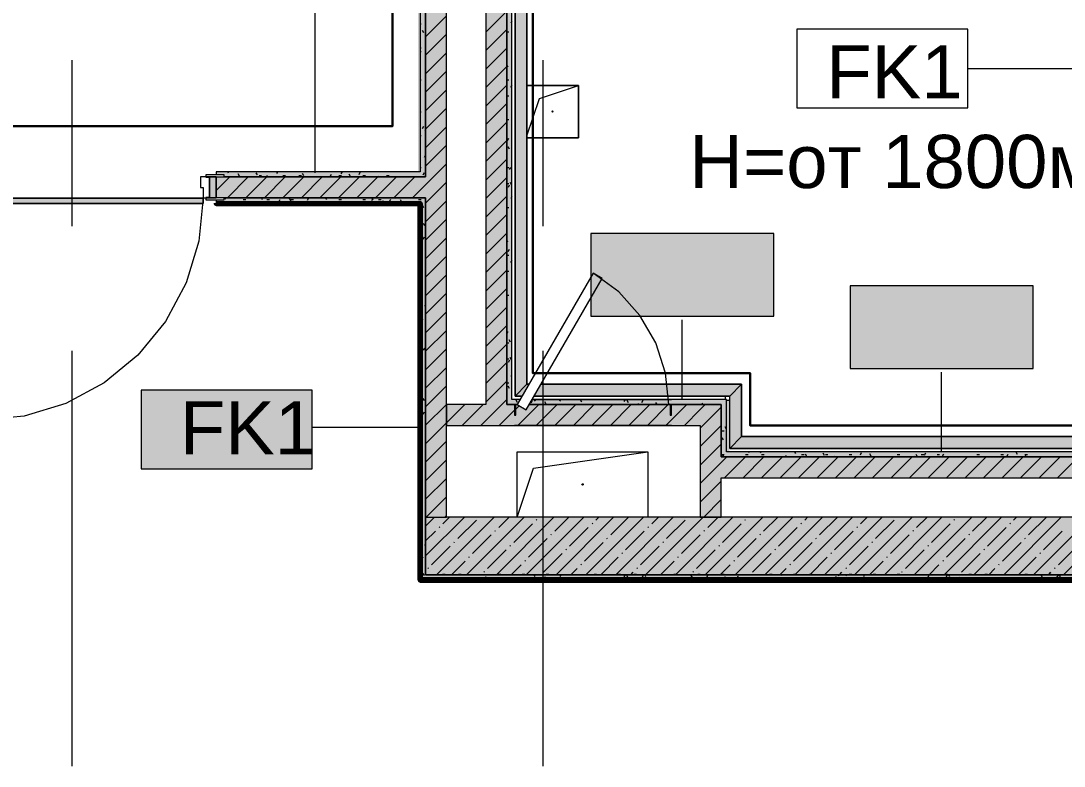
# Model space of a CAD drawing. Header units: millimetres. Extents: x -3817 to 677485, y -22715 to 103890.
# Drawn here: x 92907 to 96894, y 6360 to 9208 of the extents above; entities that cross this region are included whole.
import ezdxf

# ---------------------------------------------------------------- set-up
doc = ezdxf.new("R2010")
doc.units = ezdxf.units.MM
doc.layers.add('PDF _Геометрия', color=7, linetype='Continuous', true_color=0x1d1d1d)
doc.layers.add('PDF _Сплошная заливка', color=7, linetype='Continuous', true_color=0xffffff)
doc.layers.add('PDF _Текст', color=7, linetype='Continuous')
doc.styles.add('PDF GOST-Common', font='arial.ttf')

msp = doc.modelspace()

# ---------------------------------------------------------------- hatches: boundary and pattern name
at = {"layer": 'PDF _Сплошная заливка', "true_color": 0xd7cdc4, "transparency": 33554559}
h = msp.add_hatch(color=254, dxfattribs=at)
h.paths.add_polyline_path([(94796.1, 7773.9), (94841.1, 7818.9), (94841.1, 9785.4), (94796.1, 9811.4), (94796.1, 8221.2)], flags=0)
h.paths.add_polyline_path([(94841.1, 9831.6), (94841.1, 10048.8), (94796.1, 10003.9), (94796.1, 9857.6)], flags=0)
at = {"layer": 'PDF _Сплошная заливка', "transparency": 33554559}
for points in [[(94763.6, 7761.4), (94783.6, 7761.4), (94783.6, 9991.4), (94763.6, 9991.4), (94763.6, 8221.2)], [(94683.6, 7741.4), (94763.6, 7741.4), (94763.6, 9891.3), (94683.6, 9891.3), (94683.6, 8221.2)], [(94793.6, 7661.4), (95503.6, 7661.4), (95503.6, 7741.4), (95393.6, 7741.4), (95393.6, 7701.4), (95388.6, 7701.4), (95388.6, 7741.4), (94849.8, 7741.4), (94838.2, 7721.4), (94803.6, 7741.4), (94798.6, 7741.4), (94798.6, 7701.4), (94793.6, 7701.4), (94793.6, 7741.4), (94533.6, 7741.4), (94533.6, 7661.4)], [(98533.6, 7461.4), (98533.6, 7541.3), (95583.6, 7541.3), (95583.6, 7461.4), (98080, 7461.4)]]:
    msp.add_hatch(color=256, dxfattribs=at).paths.add_polyline_path(points)
h = msp.add_hatch(color=256, dxfattribs=at)
h.paths.add_polyline_path([(92673.6, 8531.4), (92703.6, 8531.4), (92703.6, 8611.3), (92273.6, 8611.3), (92273.6, 8531.4)], flags=0)
h.paths.add_polyline_path([(94088.1, 8531.4), (94453.6, 8531.4), (94453.6, 8611.3), (93653.6, 8611.3), (93653.6, 8531.4), (93683.6, 8531.4)], flags=0)
h = msp.add_hatch(color=256, dxfattribs=at)
h.paths.add_polyline_path([(94453.6, 8611.3), (94453.6, 8631.3), (93653.6, 8631.3), (93653.6, 8619.4), (93683.6, 8619.4), (93683.6, 8611.3), (94088.1, 8611.3)], flags=0)
h.paths.add_polyline_path([(92673.6, 8619.4), (92703.6, 8619.4), (92703.6, 8631.3), (92673.6, 8631.3)], flags=0)
h = msp.add_hatch(color=256, dxfattribs=at)
h.paths.add_polyline_path([(94433.6, 8511.4), (94453.6, 8511.4), (94453.6, 8531.4), (93683.6, 8530.6), (93683.6, 8523.3), (93653.6, 8523.3), (93653.6, 8511.4), (94432.6, 8511.4)], flags=0)
h.paths.add_polyline_path([(92703.6, 8511.4), (92703.6, 8523.3), (92673.6, 8523.3), (92673.6, 8531.4), (92293.6, 8531.4), (92293.6, 8511.4), (92673.6, 8511.4)], flags=0)
at = {"layer": 'PDF _Сплошная заливка', "true_color": 0x494949, "transparency": 33554559}
h = msp.add_hatch(color=251, dxfattribs=at)
h.paths.add_polyline_path([(93603.6, 8510.4), (93603.6, 8530.4), (92793.6, 8530.4), (92793.6, 8510.4)], flags=0)
h.paths.add_polyline_path([(92753.6, 8510.4), (92753.6, 8530.4), (92743.6, 8530.4), (92743.6, 8523.3), (92703.6, 8523.3), (92703.6, 8510.4)], flags=0)
at = {"layer": 'PDF _Сплошная заливка', "true_color": 0xd7cdc4, "transparency": 33554559}
h = msp.add_hatch(color=254, dxfattribs=at)
h.paths.add_polyline_path([(95616.1, 7773.9), (95661.1, 7818.9), (94894.5, 7818.9), (94868.5, 7773.9), (95418.7, 7773.9)], flags=0)
h.paths.add_polyline_path([(94803.6, 7773.9), (94822.3, 7773.9), (94848.3, 7818.9), (94841.1, 7818.9), (94796.1, 7773.9)], flags=0)
at = {"layer": 'PDF _Сплошная заливка', "transparency": 33554559}
h = msp.add_hatch(color=256, dxfattribs=at)
h.paths.add_polyline_path([(95503.6, 7741.4), (95583.6, 7741.4), (95583.6, 7761.4), (94861.3, 7761.4), (94849.8, 7741.4), (95418.7, 7741.4)], flags=0)
h.paths.add_polyline_path([(94793.6, 7741.4), (94803.6, 7741.4), (94815.1, 7761.4), (94763.6, 7761.4), (94763.6, 7741.4)], flags=0)
at = {"layer": 'PDF _Сплошная заливка', "true_color": 0xd7cdc4, "transparency": 33554559}
h = msp.add_hatch(color=254, dxfattribs=at)
h.paths.add_polyline_path([(98646.1, 7573.9), (98691.1, 7618.9), (98444.5, 7618.9), (98418.5, 7573.9), (98478.2, 7573.9)], flags=0)
h.paths.add_polyline_path([(98353.6, 7573.9), (98372.3, 7573.9), (98398.3, 7618.9), (95661.1, 7618.9), (95616.1, 7573.9), (98080, 7573.9)], flags=0)
at = {"layer": 'PDF _Сплошная заливка', "transparency": 33554559}
h = msp.add_hatch(color=256, dxfattribs=at)
h.paths.add_polyline_path([(99903.6, 7091.3), (99903.6, 7311.4), (94453.6, 7311.4), (94453.6, 7091.3), (99873.6, 7091.3)], flags=0)
h.paths.add_polyline_path([(101853.6, 7091.3), (101853.6, 7311.4), (100953.6, 7311.4), (100953.6, 7091.3), (100983.6, 7091.3)], flags=0)
h = msp.add_hatch(color=256, dxfattribs=at)
h.paths.add_polyline_path([(101874.1, 7070.8), (101874.1, 7090.9), (100983.6, 7090.3), (100983.6, 7083.4), (100953.6, 7083.4), (100953.6, 7070.9), (100983.6, 7070.9)], flags=0)
h.paths.add_polyline_path([(99903.6, 7071), (99903.6, 7083.4), (99873.6, 7083.4), (99873.6, 7091), (94453.6, 7091.3), (94453.6, 7071.3), (99873.6, 7071)], flags=0)

# ---------------------------------------------------------------- linework, layer by layer
at = {"layer": 'PDF _Геометрия', "color": 9, "lineweight": 9, "true_color": 0xc0c0c0}
for points in [[(93703.6, 12303.4), (93703.6, 12291.4), (94433.6, 12291.4), (94433.6, 8631.3), (93653.6, 8631.3), (93653.6, 8619.4)], [(101773.6, 7311.4), (101403.6, 7311.4), (101403.6, 12291.4), (101323.6, 12291.4), (101323.6, 11991.3), (94533.6, 11991.3), (94533.6, 12291.4), (94453.6, 12291.4), (94453.6, 8611.3), (94453.6, 8631.3), (94453.6, 12311.3), (94433.6, 12311.3), (93758.6, 12311.3), (94453.6, 12311.3), (94453.6, 12291.4), (101853.6, 12291.4)], [(99873.6, 7311.4), (94533.6, 7311.4), (94533.6, 11911.4), (94553.6, 11911.4), (94533.6, 11911.4), (94533.6, 9971.3), (94553.6, 9971.3), (94763.6, 9971.3), (94763.6, 9891.3), (94763.6, 9971.3), (94533.6, 9971.3), (94533.6, 9891.3), (94683.6, 9891.3), (94683.6, 7741.4), (94533.6, 7741.4), (94533.6, 7661.4), (95503.6, 7661.4), (95503.6, 7311.4), (95583.6, 7311.4), (95583.6, 7461.4), (98533.6, 7461.4)], [(94815.1, 7761.4), (94783.6, 7761.4), (94783.6, 9991.4), (94763.6, 9991.4), (94553.6, 9991.4), (94553.6, 11891.3), (95080.8, 11891.3), (94564.6, 11891.3)], [(93653.6, 8611.3), (93653.6, 8531.4)], [(93653.6, 8523.3), (93653.6, 8511.4)], [(99873.6, 7091), (94453.6, 7091.3), (94453.6, 8511.4), (94453.6, 8531.4), (93683.6, 8531.4), (94453.6, 8531.4), (94453.6, 7311.4), (94453.6, 7091.3), (99873.6, 7091.3)], [(94433.6, 8511.4), (94433.6, 7071.3), (94453.6, 7071.3), (99903.6, 7071), (99903.6, 7083.4)], [(99903.6, 7319.4), (99903.6, 7331.4), (98633.6, 7331.4), (98633.6, 7561.3), (98613.6, 7561.3), (95603.6, 7561.3), (95603.6, 7761.4), (95583.6, 7761.4), (94861.3, 7761.4), (95393.6, 7761.4)], [(95393.6, 7661.4), (94793.6, 7661.4)]]:
    msp.add_lwpolyline(points, dxfattribs=at)
at = {"layer": 'PDF _Геометрия', "color": 231, "lineweight": 30, "true_color": 0xff80c0}
for points in [[(92827.1, 8805.1), (94327.1, 8805.1), (94327.1, 12185.1), (92827.1, 12185.1)], [(101203.6, 11791.4), (94633.6, 11791.4), (94633.6, 10091.3), (94863.6, 10091.3), (94863.6, 7861.4), (95694.6, 7861.4), (95694.6, 7661.4), (98714.6, 7661.4), (98714.6, 7431.3), (101203.6, 7431.3)]]:
    msp.add_lwpolyline(points, close=True, dxfattribs=at)
at = {"layer": 'PDF _Геометрия', "color": 7, "lineweight": 9}
for points in [[(94031.4, 8627.2), (94031.4, 11244.8)], [(94796.1, 7773.9), (94822.3, 7773.9), (94796.1, 7773.9), (94796.1, 9811.4), (94796.1, 7773.9), (94841.1, 7818.9), (94841.1, 9785.4), (94841.1, 7818.9), (94848.3, 7818.9), (94841.1, 7818.9)], [(96525.5, 9025.6), (97025.5, 9025.6), (97025.5, 7661.4)], [(94841.1, 8768.9), (94888.6, 8911.4), (95038.6, 8961.3), (95038.6, 8761.4), (94841.1, 8761.4)], [(94841.1, 8961.3), (95038.6, 8961.3)], [(93603.6, 8510.4), (93603.6, 8530.4), (93603.6, 8510.4)], [(93653.6, 8511.4), (94432.6, 8511.4)], [(95434.8, 7761.4), (95434.8, 8065.4)], [(96425.8, 7561.3), (96425.8, 7865.4)], [(95661.1, 7618.9), (98398.3, 7618.9), (95661.1, 7618.9), (95661.1, 7818.9)], [(95599.1, 7773.9), (95599.1, 7761.4)], [(95603.6, 7757.8), (95616.1, 7757.8)], [(95616.1, 7573.9), (98372.3, 7573.9), (95616.1, 7573.9), (95616.1, 7773.9)], [(94433.1, 7654.1), (94020.6, 7654.1)], [(94803.6, 7311.4), (94866.1, 7498.8), (95303.6, 7561.3)], [(94453.6, 7311.4), (94533.6, 7311.4)]]:
    msp.add_lwpolyline(points, dxfattribs=at)
for points in [[(94763.6, 7761.4), (94763.6, 9891.3)], [(96525.5, 9175.6), (95872.3, 9175.6), (95872.3, 8875.6), (96525.5, 8875.6)], [(95038.6, 8961.3), (94841.1, 8961.3), (95038.6, 8961.3), (95038.6, 8761.4), (94841.1, 8761.4), (95038.6, 8761.4)], [(94453.6, 8611.3), (93683.6, 8611.3)], [(92793.6, 8530.4), (93603.6, 8530.4)], [(92793.6, 8510.4), (93603.6, 8510.4)], [(95784.8, 8394.9), (95084.8, 8394.9), (95084.8, 8079.3), (95784.8, 8079.3)], [(96775.8, 8194.9), (96075.8, 8194.9), (96075.8, 7879.3), (96775.8, 7879.3)], [(95661.1, 7818.9), (95661.1, 7618.9), (95616.1, 7573.9), (95616.1, 7773.9), (94868.5, 7773.9), (95616.1, 7773.9), (95661.1, 7818.9), (94894.5, 7818.9)], [(94020.6, 7796), (93367.5, 7796), (93367.5, 7496), (94020.6, 7496)], [(94803.6, 7741.4), (94763.6, 7741.4)], [(95503.6, 7741.4), (94849.8, 7741.4)], [(95303.6, 7561.3), (95303.6, 7311.4), (94803.6, 7311.4), (94803.6, 7561.3)], [(98533.6, 7541.3), (95583.6, 7541.3)]]:
    msp.add_lwpolyline(points, close=True, dxfattribs=at)
at = {"layer": 'PDF _Геометрия', "lineweight": 9}
for points in [[(94453.6, 9147.2), (94533.6, 9227.2)], [(94683.6, 9165.1), (94763.6, 9245.1)], [(94683.6, 9094.4), (94763.6, 9174.4)], [(94453.6, 9076.5), (94533.6, 9156.5)], [(94683.6, 9023.7), (94763.6, 9103.7)], [(94453.6, 9005.8), (94533.6, 9085.8)], [(94453.6, 8935.1), (94533.6, 9015.1)], [(94683.6, 8953), (94763.6, 9033)], [(94453.6, 8864.4), (94533.6, 8944.4)], [(94683.6, 8882.2), (94763.6, 8962.2)], [(94683.6, 8811.5), (94763.6, 8891.5)], [(94453.6, 8793.7), (94533.6, 8873.7)], [(94683.6, 8740.8), (94763.6, 8820.8)], [(94453.6, 8723), (94533.6, 8803)], [(94453.6, 8652.2), (94533.6, 8732.2)], [(94683.6, 8670.1), (94763.6, 8750.1)], [(94403.4, 8531.4), (94453.6, 8581.5), (94533.6, 8661.5)], [(94683.6, 8599.4), (94763.6, 8679.4)], [(93653.6, 8559.3), (93705.6, 8611.3)], [(93696.3, 8531.4), (93776.3, 8611.3)], [(93767, 8531.4), (93847, 8611.3)], [(93837.7, 8531.4), (93917.7, 8611.3)], [(93908.4, 8531.4), (93988.4, 8611.3)], [(93979.1, 8531.4), (94059.1, 8611.3)], [(94049.8, 8531.4), (94129.8, 8611.3)], [(94120.6, 8531.4), (94200.6, 8611.3)], [(94191.3, 8531.4), (94271.3, 8611.3)], [(94262, 8531.4), (94342, 8611.3)], [(94332.7, 8531.4), (94412.7, 8611.3)], [(94453.6, 8510.8), (94533.6, 8590.8)], [(94683.6, 8528.7), (94763.6, 8608.7)], [(94683.6, 8458), (94763.6, 8538)], [(94453.6, 8440.1), (94533.6, 8520.1)], [(94683.6, 8387.3), (94763.6, 8467.3)], [(94453.6, 8369.4), (94533.6, 8449.4)], [(94453.6, 8298.7), (94533.6, 8378.7)], [(94683.6, 8316.6), (94763.6, 8396.6)], [(94453.6, 8228), (94533.6, 8308)], [(94683.6, 8245.8), (94763.6, 8325.8)], [(94683.6, 8175.1), (94763.6, 8255.1)], [(94453.6, 8157.3), (94533.6, 8237.3)], [(94683.6, 8104.4), (94763.6, 8184.4)], [(94453.6, 8086.6), (94533.6, 8166.6)], [(94453.6, 8015.8), (94533.6, 8095.8)], [(94683.6, 8033.7), (94763.6, 8113.7)], [(94453.6, 7945.1), (94533.6, 8025.1)], [(94683.6, 7963), (94763.6, 8043)], [(94453.6, 7874.4), (94533.6, 7954.4)], [(94683.6, 7892.3), (94763.6, 7972.3)], [(94683.6, 7821.6), (94763.6, 7901.6)], [(94453.6, 7803.7), (94533.6, 7883.7)], [(94683.6, 7750.9), (94763.6, 7830.9)], [(94453.6, 7733), (94533.6, 7813)], [(94453.6, 7662.3), (94533.6, 7742.3)], [(94453.6, 7591.6), (94533.6, 7671.6), (94603.3, 7741.4)], [(94594.1, 7661.4), (94674.1, 7741.4)], [(94664.8, 7661.4), (94744.8, 7741.4), (94763.6, 7760.2)], [(94798.6, 7724.4), (94811.1, 7737)], [(94806.2, 7661.4), (94886.2, 7741.4)], [(94876.9, 7661.4), (94956.9, 7741.4)], [(94947.6, 7661.4), (95027.6, 7741.4)], [(95018.3, 7661.4), (95098.3, 7741.4)], [(95089, 7661.4), (95169, 7741.4)], [(95159.7, 7661.4), (95239.7, 7741.4)], [(95230.5, 7661.4), (95310.5, 7741.4)], [(95301.2, 7661.4), (95381.2, 7741.4)], [(95371.9, 7661.4), (95451.9, 7741.4)], [(95442.6, 7661.4), (95503.6, 7722.3), (95522.6, 7741.4)], [(94735.5, 7661.4), (94793.6, 7719.4)], [(95503.6, 7651.6), (95583.6, 7731.6)], [(95503.6, 7580.9), (95583.6, 7660.9)], [(94453.6, 7520.9), (94533.6, 7600.9)], [(95503.6, 7510.2), (95583.6, 7590.2)], [(95503.6, 7439.5), (95583.6, 7519.5), (95605.4, 7541.3)], [(95596.1, 7461.4), (95676.1, 7541.3)], [(95666.8, 7461.4), (95746.8, 7541.3)], [(95737.6, 7461.4), (95817.6, 7541.3)], [(95808.3, 7461.4), (95888.3, 7541.3)], [(95879, 7461.4), (95959, 7541.3)], [(95949.7, 7461.4), (96029.7, 7541.3)], [(96020.4, 7461.4), (96100.4, 7541.3)], [(96091.1, 7461.4), (96171.1, 7541.3)], [(96161.8, 7461.4), (96241.8, 7541.3)], [(96232.5, 7461.4), (96312.5, 7541.3)], [(96303.2, 7461.4), (96383.2, 7541.3)], [(96374, 7461.4), (96454, 7541.3)], [(96444.7, 7461.4), (96524.7, 7541.3)], [(96515.4, 7461.4), (96595.4, 7541.3)], [(96586.1, 7461.4), (96666.1, 7541.3)], [(96656.8, 7461.4), (96736.8, 7541.3)], [(96727.5, 7461.4), (96807.5, 7541.3)], [(96798.2, 7461.4), (96878.2, 7541.3)], [(96868.9, 7461.4), (96948.9, 7541.3)], [(94453.6, 7450.2), (94533.6, 7530.2)], [(94453.6, 7379.4), (94533.6, 7459.4)], [(95503.6, 7368.8), (95583.6, 7448.8)], [(94456.2, 7311.4), (94533.6, 7388.7)], [(95516.8, 7311.4), (95583.6, 7378.1)], [(94453.6, 7277), (94487.9, 7311.4)], [(94453.6, 7162.9), (94602, 7311.4)], [(94496, 7091.3), (94716, 7311.4)], [(94519.5, 7285.9), (94545, 7311.4)], [(94526.9, 7311.4), (94533.6, 7318)], [(94576.6, 7228.9), (94647.8, 7300.2)], [(94610.1, 7091.3), (94830.1, 7311.4)], [(94724.1, 7091.3), (94944.1, 7311.4)], [(94733.4, 7271.7), (94773.1, 7311.4)], [(94838.2, 7091.3), (95058.2, 7311.4)], [(94875.9, 7300.2), (94878.3, 7302.5)], [(94947.2, 7257.4), (95001.2, 7311.4)], [(94952.2, 7091.3), (95172.2, 7311.4)], [(95066.3, 7091.3), (95286.3, 7311.4)], [(95104, 7300.2), (95115.2, 7311.4)], [(95161.1, 7243.2), (95229.3, 7311.4)], [(95180.3, 7091.3), (95400.3, 7311.4)], [(95294.4, 7091.3), (95514.4, 7311.4)], [(95317.9, 7285.9), (95343.3, 7311.4)], [(95374.9, 7228.9), (95446.2, 7300.2)], [(95408.4, 7091.3), (95628.4, 7311.4)], [(95522.5, 7091.3), (95742.5, 7311.4)], [(95531.7, 7271.7), (95571.4, 7311.4)], [(95636.5, 7091.3), (95856.5, 7311.4)], [(95674.3, 7300.2), (95676.7, 7302.5)], [(95745.6, 7257.4), (95799.5, 7311.4)], [(95750.6, 7091.3), (95970.6, 7311.4)], [(95864.6, 7091.3), (96084.6, 7311.4)], [(95902.4, 7300.2), (95913.6, 7311.4)], [(95959.4, 7243.2), (96027.6, 7311.4)], [(95978.7, 7091.3), (96198.7, 7311.4)], [(96092.7, 7091.3), (96312.7, 7311.4)], [(96116.2, 7285.9), (96141.7, 7311.4)], [(96173.3, 7228.9), (96244.5, 7300.2)], [(96206.8, 7091.3), (96426.8, 7311.4)], [(96320.8, 7091.3), (96540.8, 7311.4)], [(96330.1, 7271.7), (96369.8, 7311.4)], [(96434.9, 7091.3), (96654.9, 7311.4)], [(96472.6, 7300.2), (96475, 7302.5)], [(96543.9, 7257.4), (96597.9, 7311.4)], [(96548.9, 7091.3), (96768.9, 7311.4)], [(96663, 7091.3), (96883, 7311.4)], [(96700.7, 7300.2), (96711.9, 7311.4)], [(96757.8, 7243.2), (96826, 7311.4)], [(96777, 7091.3), (96997, 7311.4)], [(96891.1, 7091.3), (97111.1, 7311.4)], [(94453.6, 7220), (94491, 7257.4)], [(94505.3, 7271.7), (94507.7, 7274)], [(94719.1, 7257.4), (94721.5, 7259.8)], [(94790.4, 7214.6), (94861.7, 7285.9)], [(95004.2, 7200.4), (95075.5, 7271.7)], [(95089.8, 7285.9), (95092.2, 7288.3)], [(95218.1, 7186.1), (95289.4, 7257.4)], [(95303.6, 7271.7), (95306, 7274)], [(95517.5, 7257.4), (95519.8, 7259.8)], [(95588.8, 7214.6), (95660, 7285.9)], [(95802.6, 7200.4), (95873.9, 7271.7)], [(95888.1, 7285.9), (95890.5, 7288.3)], [(96016.4, 7186.1), (96087.7, 7257.4)], [(96102, 7271.7), (96104.3, 7274)], [(96315.8, 7257.4), (96318.2, 7259.8)], [(96387.1, 7214.6), (96458.4, 7285.9)], [(96600.9, 7200.4), (96672.2, 7271.7)], [(96686.5, 7285.9), (96688.8, 7288.3)], [(96814.8, 7186.1), (96886.1, 7257.4)], [(94562.3, 7214.6), (94564.7, 7217)], [(94633.6, 7171.9), (94704.9, 7243.2)], [(94847.4, 7157.6), (94918.7, 7228.9)], [(94933, 7243.2), (94935.3, 7245.5)], [(95146.8, 7228.9), (95149.2, 7231.3)], [(95360.7, 7214.6), (95363, 7217)], [(95431.9, 7171.9), (95503.2, 7243.2)], [(95645.8, 7157.6), (95717.1, 7228.9)], [(95731.3, 7243.2), (95733.7, 7245.5)], [(95945.2, 7228.9), (95947.5, 7231.3)], [(96159, 7214.6), (96161.4, 7217)], [(96230.3, 7171.9), (96301.6, 7243.2)], [(96444.1, 7157.6), (96515.4, 7228.9)], [(96529.7, 7243.2), (96532, 7245.5)], [(96743.5, 7228.9), (96745.9, 7231.3)], [(94476.8, 7129.1), (94548.1, 7200.4)], [(94690.6, 7114.8), (94761.9, 7186.1)], [(94776.2, 7200.4), (94778.5, 7202.8)], [(94990, 7186.1), (94992.4, 7188.5)], [(95061.3, 7143.4), (95132.6, 7214.6)], [(95275.1, 7129.1), (95346.4, 7200.4)], [(95489, 7114.8), (95560.2, 7186.1)], [(95574.5, 7200.4), (95576.9, 7202.8)], [(95788.3, 7186.1), (95790.7, 7188.5)], [(95859.6, 7143.4), (95930.9, 7214.6)], [(96073.5, 7129.1), (96144.7, 7200.4)], [(96287.3, 7114.8), (96358.6, 7186.1)], [(96372.8, 7200.4), (96375.2, 7202.8)], [(96586.7, 7186.1), (96589.1, 7188.5)], [(96658, 7143.4), (96729.2, 7214.6)], [(96871.8, 7129.1), (96943.1, 7200.4)], [(94553.1, 7091.3), (94605.1, 7143.4)], [(94619.3, 7157.6), (94621.7, 7160)], [(94833.2, 7143.4), (94835.5, 7145.7)], [(94904.5, 7100.6), (94975.7, 7171.9)], [(95123.3, 7091.3), (95189.6, 7157.6)], [(95203.8, 7171.9), (95206.2, 7174.2)], [(95351.4, 7091.3), (95403.4, 7143.4)], [(95417.7, 7157.6), (95420.1, 7160)], [(95631.5, 7143.4), (95633.9, 7145.7)], [(95702.8, 7100.6), (95774.1, 7171.9)], [(95921.7, 7091.3), (95987.9, 7157.6)], [(96002.2, 7171.9), (96004.6, 7174.2)], [(96149.8, 7091.3), (96201.8, 7143.4)], [(96216, 7157.6), (96218.4, 7160)], [(96429.9, 7143.4), (96432.2, 7145.7)], [(96501.1, 7100.6), (96572.4, 7171.9)], [(96720, 7091.3), (96786.3, 7157.6)], [(96800.5, 7171.9), (96802.9, 7174.2)], [(94462.5, 7114.8), (94464.9, 7117.2)], [(94676.4, 7100.6), (94678.7, 7103)], [(94781.2, 7091.3), (94818.9, 7129.1)], [(95009.3, 7091.3), (95032.8, 7114.8)], [(95047, 7129.1), (95049.4, 7131.5)], [(95237.4, 7091.3), (95246.6, 7100.6)], [(95260.9, 7114.8), (95263.2, 7117.2)], [(95474.7, 7100.6), (95477.1, 7103)], [(95579.5, 7091.3), (95617.3, 7129.1)], [(95807.6, 7091.3), (95831.1, 7114.8)], [(95845.4, 7129.1), (95847.7, 7131.5)], [(96035.7, 7091.3), (96044.9, 7100.6)], [(96059.2, 7114.8), (96061.6, 7117.2)], [(96273, 7100.6), (96275.4, 7103)], [(96377.9, 7091.3), (96415.6, 7129.1)], [(96606, 7091.3), (96629.5, 7114.8)], [(96643.7, 7129.1), (96646.1, 7131.5)], [(96834.1, 7091.3), (96843.3, 7100.6)], [(96857.5, 7114.8), (96859.9, 7117.2)]]:
    msp.add_lwpolyline(points, dxfattribs=at)
at = {"layer": 'PDF _Геометрия', "color": 253, "lineweight": 9, "true_color": 0x9b9b9b}
for points in [[(94433.6, 9196.1), (94436.8, 9196.1)], [(94447.4, 9162.3), (94442.3, 9171)], [(94783.6, 9206.7), (94779, 9198.8)], [(94763.6, 9165.6), (94772.1, 9165.6)], [(94433.6, 9104.6), (94436.8, 9104.6)], [(94435.7, 9091.8), (94433.6, 9088.1)], [(94765.2, 9099.4), (94763.6, 9102.3)], [(94769.3, 9031.4), (94764.3, 9040.1)], [(94433.6, 8982.7), (94436.8, 8982.7)], [(94453.6, 9000.9), (94453, 8999.9)], [(94763.6, 8982.7), (94772.1, 8982.7)], [(94782.9, 8961.8), (94777.9, 8953)], [(94763.6, 8921.7), (94772.1, 8921.7)], [(94433.6, 8860.8), (94436.8, 8860.8)], [(94434.6, 8846.1), (94433.6, 8844.3)], [(94763.6, 8830.3), (94772.1, 8830.3)], [(94445.8, 8804.5), (94440.7, 8795.8)], [(94453.6, 8785.8), (94451.6, 8789.2)], [(94433.6, 8769.4), (94436.8, 8769.4)], [(94770.7, 8757.7), (94765.7, 8748.9)], [(94452.8, 8694.8), (94447.8, 8686.1)], [(94774.5, 8717.6), (94769.4, 8726.4)], [(93701.2, 8625.9), (93698, 8631.3)], [(93742.8, 8614.8), (93737.8, 8623.5)], [(93810.8, 8618.8), (93805.8, 8627.5)], [(93817.2, 8616.9), (93827.2, 8616.9)], [(93850.4, 8611.3), (93847.5, 8616.4)], [(93888.3, 8631.3), (93884.2, 8624.3)], [(93908.6, 8616.9), (93918.7, 8616.9)], [(93969.6, 8616.9), (93979.6, 8616.9)], [(93988.5, 8615.8), (93983.5, 8624.6)], [(94093.4, 8620.8), (94088.3, 8612.1)], [(94122, 8616.9), (94132, 8616.9)], [(94134.6, 8631.3), (94130, 8623.2)], [(94166.3, 8612.9), (94161.2, 8621.6)], [(94203, 8627.9), (94198, 8619.1)], [(94213.4, 8616.9), (94223.5, 8616.9)], [(94272.7, 8611.3), (94270.9, 8614.5)], [(94304.9, 8616.9), (94314.9, 8616.9)], [(94433.6, 8647.4), (94436.8, 8647.4)], [(94448.8, 8626.8), (94443.7, 8618.1)], [(94448.7, 8611.3), (94448.6, 8611.5)], [(94763.6, 8647.4), (94772.1, 8647.4)], [(94777.8, 8648), (94772.7, 8639.3)], [(94763.6, 8586.5), (94772.1, 8586.5)], [(94773.7, 8580), (94768.7, 8571.2)], [(94782.6, 8581.6), (94777.6, 8590.3)], [(94783.6, 8536.1), (94779.8, 8529.6)], [(93689.8, 8531.4), (93687.2, 8526.9)], [(93756.2, 8525.5), (93766.3, 8525.5)], [(93830.2, 8524.4), (93826.2, 8531.4)], [(93847.7, 8525.5), (93857.7, 8525.5)], [(93854.7, 8512.2), (93854.2, 8511.4)], [(93896.3, 8523.4), (93891.3, 8514.7)], [(93898.2, 8528.5), (93896.6, 8531.4)], [(93936.1, 8531.4), (93932.9, 8525.8)], [(93939.8, 8517.3), (93934.8, 8526)], [(93939.1, 8525.5), (93949.2, 8525.5)], [(93978.5, 8511.4), (93976.4, 8514.9)], [(94006, 8530.4), (94001, 8521.7)], [(94075.9, 8525.5), (94072.5, 8531.4)], [(94122, 8525.5), (94132, 8525.5)], [(94213.4, 8525.5), (94223.5, 8525.5)], [(94251.7, 8529.3), (94246.7, 8520.6)], [(94253.6, 8522.5), (94248.6, 8531.2)], [(94274.4, 8525.5), (94284.4, 8525.5)], [(94295.2, 8511.4), (94290.2, 8520.1)], [(94319.8, 8525.3), (94314.7, 8516.6)], [(94363.3, 8515.4), (94358.2, 8524.1)], [(94400.8, 8511.4), (94399.9, 8513)], [(94426.8, 8525.5), (94436.8, 8525.5)], [(94446.6, 8493.1), (94441.5, 8501.8)], [(94763.6, 8495), (94772.1, 8495)], [(94433.6, 8434.1), (94436.8, 8434.1)], [(94450.6, 8425.1), (94445.6, 8433.8)], [(94439.5, 8383.5), (94434.4, 8392.2)], [(94447.7, 8381), (94442.6, 8372.3)], [(94768.5, 8362.2), (94763.6, 8370.7)], [(94772.6, 8334.2), (94767.6, 8325.5)], [(94433.6, 8312.1), (94436.8, 8312.1)], [(94763.6, 8312.1), (94772.1, 8312.1)], [(94783.6, 8292.3), (94778.7, 8283.9)], [(94763.6, 8251.2), (94772.1, 8251.2)], [(94436.5, 8205.8), (94433.6, 8210.8)], [(94433.6, 8190.2), (94436.8, 8190.2)], [(94435.4, 8176.9), (94433.6, 8173.7)], [(94763.6, 8159.8), (94772.1, 8159.8)], [(94433.6, 8098.8), (94436.8, 8098.8)], [(94453.6, 8115.2), (94450.8, 8120)], [(94442.5, 8067.3), (94437.5, 8058.6)], [(94767.4, 8020.4), (94763.6, 8013.8)], [(94438.4, 7999.2), (94433.6, 7990.9)], [(94433.6, 7976.9), (94436.8, 7976.9)], [(94763.6, 7976.9), (94772.1, 7976.9)], [(94777.7, 7980.4), (94772.7, 7989.1)], [(94449.6, 7957.6), (94444.5, 7948.9)], [(94441.7, 7892), (94436.6, 7900.7)], [(94763.6, 7915.9), (94772.1, 7915.9)], [(94774.5, 7910.8), (94769.5, 7902.1)], [(94781.8, 7912.4), (94776.8, 7921.1)], [(94433.6, 7855), (94436.8, 7855)], [(94763.6, 7824.5), (94772.1, 7824.5)], [(94783.6, 7848.4), (94780.9, 7853.1)], [(94774.8, 7802.7), (94769.7, 7811.4)], [(94433.6, 7763.5), (94436.8, 7763.5)], [(94437.3, 7753.5), (94433.6, 7747)], [(94449.8, 7755.9), (94444.8, 7764.6)], [(94763.6, 7761.1), (94763.6, 7761.1)], [(94805.2, 7749.9), (94800.2, 7758.7)], [(94860.7, 7755.4), (94855.7, 7746.7)], [(94873.3, 7754), (94869, 7761.4)], [(94899.4, 7761.4), (94897.4, 7757.8)], [(94914.9, 7742.9), (94909.9, 7751.6)], [(94969.8, 7761.4), (94965.4, 7753.8)], [(95051, 7751), (95045.9, 7759.7)], [(95064.8, 7743.1), (95063.8, 7741.4)], [(95216.1, 7761.4), (95211.1, 7752.7)], [(95228.7, 7748), (95223.6, 7756.8)], [(95267.7, 7741.4), (95265.3, 7745.6)], [(95284.2, 7757.3), (95279.2, 7748.6)], [(95338.1, 7741.4), (95333.3, 7749.7)], [(95514.1, 7741.4), (95511, 7746.7)], [(94448.5, 7711.9), (94443.4, 7703.1)], [(95603.4, 7647.6), (95598.4, 7656.3)], [(94433.6, 7641.6), (94436.8, 7641.6)], [(95585, 7641.6), (95595.1, 7641.6)], [(95592.2, 7606), (95587.2, 7614.7)], [(94435.7, 7536.6), (94433.6, 7540.2)], [(95585.7, 7548), (95583.6, 7544.3)], [(95585, 7550.2), (95595.1, 7550.2)], [(95594.4, 7541.3), (95591.3, 7546.7)], [(95676.5, 7550.2), (95686.5, 7550.2)], [(95690.8, 7557.3), (95688.4, 7561.3)], [(95734.2, 7561.3), (95732, 7557.5)], [(95737.4, 7550.2), (95747.5, 7550.2)], [(95831.4, 7546.9), (95828.2, 7541.3)], [(95868.5, 7554.3), (95864.4, 7561.3)], [(95889.8, 7550.2), (95899.9, 7550.2)], [(95899.5, 7542.8), (95898.6, 7541.3)], [(95910.1, 7543.1), (95905.1, 7551.9)], [(95978.1, 7547.2), (95973.1, 7555.9)], [(95981.3, 7550.2), (95991.3, 7550.2)], [(96016.7, 7541.3), (96014.7, 7544.8)], [(96072.7, 7550.2), (96082.8, 7550.2)], [(96118.8, 7557), (96113.8, 7548.3)], [(96155.8, 7544.2), (96150.8, 7553)], [(96156.5, 7561.3), (96155.4, 7559.4)], [(96255.6, 7550.2), (96265.6, 7550.2)], [(96322.9, 7544.7), (96321, 7541.3)], [(96333.5, 7541.3), (96328.5, 7550)], [(96347, 7550.2), (96357.1, 7550.2)], [(96364.5, 7555.9), (96359.5, 7547.2)], [(96408, 7550.2), (96418, 7550.2)], [(96432.6, 7551.8), (96427.5, 7543.1)], [(96439.1, 7541.3), (96438.2, 7542.9)], [(96560.4, 7550.2), (96570.4, 7550.2)], [(96578.9, 7561.3), (96578.9, 7561.3)], [(96651.8, 7550.2), (96661.9, 7550.2)], [(96678.3, 7550.7), (96673.3, 7542)], [(96715.3, 7550.5), (96710.3, 7559.2)], [(96743.3, 7550.2), (96753.3, 7550.2)], [(96746.3, 7546.6), (96743.3, 7541.3)], [(94433.6, 7519.7), (94436.8, 7519.7)], [(94433.6, 7428.2), (94436.8, 7428.2)], [(94433.6, 7306.3), (94436.8, 7306.3)], [(94439.2, 7330.1), (94434.2, 7321.3)], [(94433.6, 7184.4), (94436.8, 7184.4)], [(94453.6, 7200.8), (94451.1, 7205.1)], [(94444.9, 7154.8), (94439.9, 7163.5)], [(94433.6, 7092.9), (94436.8, 7092.9)], [(94438.1, 7084.3), (94433.6, 7076.5)], [(94449, 7086.7), (94444, 7095.5)], [(94518.2, 7092.9), (94528.3, 7092.9)], [(94528.3, 7071.3), (94527.3, 7073.1)], [(94579.2, 7092.9), (94589.2, 7092.9)], [(94683.8, 7083.2), (94678.8, 7074.5)], [(94731.6, 7092.9), (94741.6, 7092.9)], [(94751.9, 7079.1), (94747.4, 7071.3)], [(94823, 7092.9), (94833.1, 7092.9)], [(94872.5, 7084.9), (94868.7, 7091.3)], [(94914.1, 7073.7), (94909.1, 7082.4)], [(94914.5, 7092.9), (94924.5, 7092.9)], [(94970.1, 7091.3), (94966.2, 7084.6)], [(95097.3, 7092.9), (95107.4, 7092.9)], [(95175.3, 7081), (95170.3, 7072.3)], [(95186.2, 7090), (95185.5, 7091.3)], [(95188.8, 7092.9), (95198.8, 7092.9)], [(95216.4, 7091.3), (95211.9, 7083.5)], [(95227.9, 7078.9), (95222.8, 7087.6)], [(95249.7, 7092.9), (95259.8, 7092.9)], [(95285, 7088.1), (95280, 7079.4)], [(95295.9, 7083), (95291.1, 7091.3)], [(95337.5, 7071.8), (95332.5, 7080.5)], [(95402.1, 7092.9), (95412.2, 7092.9)], [(95473.6, 7080), (95468.6, 7088.7)], [(95493.6, 7092.9), (95503.6, 7092.9)], [(95530.7, 7087), (95525.7, 7078.3)], [(95585, 7092.9), (95595.1, 7092.9)], [(95598.8, 7082.9), (95593.7, 7074.2)], [(95651.3, 7077), (95646.3, 7085.7)], [(95689.8, 7071.3), (95687.9, 7074.5)], [(95760.2, 7071.3), (95756, 7078.6)], [(95767.9, 7092.9), (95778, 7092.9)], [(95814.7, 7091.3), (95813.1, 7088.4)], [(95859.3, 7092.9), (95869.4, 7092.9)], [(95920.3, 7092.9), (95930.4, 7092.9)], [(95936.2, 7071.2), (95933.7, 7075.6)], [(95980.6, 7073.7), (95979.2, 7071.2)], [(96022.2, 7084.8), (96017.2, 7076.1)], [(96033.1, 7086.2), (96030.2, 7091.2)], [(96061.1, 7091.2), (96058.8, 7087.3)], [(96072.7, 7092.9), (96082.8, 7092.9)], [(96112.2, 7071.2), (96111.4, 7072.6)], [(96131.5, 7091.2), (96126.8, 7083.2)], [(96164.1, 7092.9), (96174.2, 7092.9)], [(96226.3, 7072.6), (96225.5, 7071.2)], [(96255.6, 7092.9), (96265.6, 7092.9)], [(96377.6, 7090.8), (96372.6, 7082.1)], [(96438.5, 7092.9), (96448.5, 7092.9)], [(96445.6, 7086.7), (96440.6, 7078)], [(96456.5, 7084.3), (96452.6, 7091.2)], [(96498.2, 7073.2), (96493.2, 7081.9)], [(96529.9, 7092.9), (96540, 7092.9)], [(96590.9, 7092.9), (96600.9, 7092.9)], [(96743.3, 7092.9), (96753.3, 7092.9)], [(96770.3, 7089.5), (96769.4, 7091.2)], [(96812, 7078.4), (96806.9, 7087.1)], [(96827.4, 7077.5), (96823.8, 7071.2)], [(96834.7, 7092.9), (96844.8, 7092.9)], [(96869.1, 7088.6), (96864, 7079.9)], [(96880, 7082.4), (96875, 7091.2)]]:
    msp.add_lwpolyline(points, dxfattribs=at)
at = {"layer": 'PDF _Геометрия', "color": 253, "lineweight": 9, "true_color": 0xaaaaaa}
for points in [[(93103.6, 8423.3), (93103.6, 9058.3)], [(94903.6, 8423.3), (94903.6, 9058.3)], [(93603.6, 8531.4), (93587.2, 8365.5), (93538.9, 8206.1), (93460.3, 8059.1), (93354.6, 7930.3), (93225.8, 7824.6), (93078.9, 7746.1), (92919.4, 7697.7), (92753.6, 7681.4)], [(95383.6, 7741.4), (95370.9, 7861.9), (95333.4, 7977.3), (95272.8, 8082.3), (95191.7, 8172.4), (95093.6, 8243.6)], [(93103.6, 6359.5), (93103.6, 7947)], [(94903.6, 6359.5), (94903.6, 7947)]]:
    msp.add_lwpolyline(points, dxfattribs=at)
at = {"layer": 'PDF _Геометрия', "color": 253, "lineweight": 13, "true_color": 0xaaaaaa}
for points in [[(93603.6, 8531.4), (93628.6, 8531.4), (93628.6, 8611.3), (93593.6, 8611.3), (93593.6, 8571.4), (93603.6, 8571.4)], [(93613.6, 8619.4), (93613.6, 8611.3), (93683.6, 8611.3), (93683.6, 8619.4)], [(93613.6, 8611.3), (93613.6, 8610.4), (93628.6, 8610.4), (93628.6, 8611.3)], [(93628.6, 8611.3), (93628.6, 8531.4), (93653.6, 8531.4), (93653.6, 8611.3)], [(93613.6, 8532.3), (93613.6, 8531.4), (93628.6, 8531.4), (93628.6, 8532.3)], [(93613.6, 8531.4), (93613.6, 8523.3), (93683.6, 8523.3), (93683.6, 8531.4)], [(95093.6, 8243.6), (94803.6, 7741.4), (94838.2, 7721.4), (95128.2, 8223.6)], [(94798.6, 7701.4), (94798.6, 7741.4), (94793.6, 7741.4), (94793.6, 7701.4)], [(95388.6, 7701.4), (95393.6, 7701.4), (95393.6, 7741.4), (95388.6, 7741.4)]]:
    msp.add_lwpolyline(points, close=True, dxfattribs=at)
at = {"layer": 'PDF _Геометрия', "color": 231, "lineweight": 70, "true_color": 0xff80c0}
msp.add_lwpolyline([(93653.6, 8511.4), (93653.6, 8510.4), (94432.6, 8510.4), (94432.6, 7071.3), (94432.6, 7070.3), (99903.6, 7070.3), (99903.6, 7071.3), (94433.6, 7071.3), (94433.6, 8511.4)], dxfattribs=at)
at = {"layer": 'PDF _Геометрия', "color": 231, "lineweight": 9, "true_color": 0xff80c0}
msp.add_lwpolyline([(94433.6, 8511.4), (94432.6, 8511.4), (93653.6, 8511.4)], dxfattribs=at)
at = {"layer": 'PDF _Геометрия', "color": 9, "lineweight": 9, "true_color": 0xc0c0c0}
for points in [[(94763.6, 7741.4), (94763.6, 7761.4)], [(95583.6, 7741.4), (95583.6, 7561.3), (95583.6, 7541.3), (95583.6, 7741.4), (95503.6, 7741.4)]]:
    msp.add_lwpolyline(points, close=True, dxfattribs=at)
at = {"layer": 'PDF _Геометрия', "color": 7, "lineweight": 9}
for centre in [(94938.6, 8861.4), (95053.6, 7436.4)]:
    msp.add_circle(centre, 2.5, dxfattribs=at)
at = {"layer": 'PDF _Сплошная заливка', "color": 131, "lineweight": 35, "true_color": 0xa9f3f5, "transparency": 33554559}
msp.add_solid([(94433.6, 8631.8), (94433.6, 12291.4), (94424.6, 8631.8), (94424.6, 12291.4)], dxfattribs=at)
at = {"layer": 'PDF _Сплошная заливка', "lineweight": 35, "transparency": 33554559}
for points in [[(94453.6, 8631.3), (94453.6, 12311.3), (94433.6, 8631.3), (94433.6, 12311.3)], [(94533.6, 7311.4), (94533.6, 12291.4), (94453.6, 7311.4), (94453.6, 12291.4)], [(93628.6, 8531.4), (93653.6, 8531.4), (93628.6, 8611.3), (93653.6, 8611.3)], [(94453.6, 7071.3), (94453.6, 8511.4), (94433.6, 7071.3), (94433.6, 8511.4)], [(94798.6, 7701.4), (94798.6, 7741.4), (94793.6, 7701.4), (94793.6, 7741.4)], [(95393.6, 7701.4), (95393.6, 7741.4), (95388.6, 7701.4), (95388.6, 7741.4)], [(95583.6, 7311.4), (95583.6, 7741.4), (95503.6, 7311.4), (95503.6, 7741.4)], [(95603.6, 7561.3), (95603.6, 7761.4), (95583.6, 7561.3), (95583.6, 7761.4)], [(95583.6, 7541.3), (98613.6, 7541.3), (95583.6, 7561.3), (98613.6, 7561.3)]]:
    msp.add_solid(points, dxfattribs=at)
at = {"layer": 'PDF _Сплошная заливка', "color": 254, "lineweight": 35, "true_color": 0xffb9dc, "transparency": 33554559}
msp.add_solid([(94432.6, 8510.4), (94432.6, 8511.4), (94088.1, 8510.4)], dxfattribs=at)
at = {"layer": 'PDF _Сплошная заливка', "lineweight": 9, "transparency": 33554559}
for points in [[(95784.8, 8394.9), (95084.8, 8394.9), (95784.8, 8079.3), (95084.8, 8079.3)], [(96775.8, 8194.9), (96075.8, 8194.9), (96775.8, 7879.3), (96075.8, 7879.3)], [(94020.6, 7796), (93367.5, 7796), (94020.6, 7496), (93367.5, 7496)]]:
    msp.add_solid(points, dxfattribs=at)
at = {"layer": 'PDF _Сплошная заливка', "color": 254, "lineweight": 35, "true_color": 0xd7cdc4, "transparency": 33554559}
msp.add_solid([(95616.1, 7573.9), (95661.1, 7618.9), (95616.1, 7773.9), (95661.1, 7818.9)], dxfattribs=at)
at = {"layer": 'PDF _Сплошная заливка', "color": 100, "lineweight": 35, "true_color": 0x00ff40, "transparency": 33554559}
msp.add_solid([(95614.6, 7561.3), (95614.6, 7761.4), (95603.6, 7561.3), (95603.6, 7761.4)], dxfattribs=at)

# ---------------------------------------------------------------- texts
at = {"layer": 'PDF _Текст', "color": 250, "true_color": 0x3c3c3c, "char_height": 203.2, "attachment_point": 4, "style": 'PDF GOST-Common'}
for s, insert in [('FK1', (95985.1, 9013)), ('Н=от 1800мм', (95461.2, 8669.1))]:
    msp.add_mtext(s, dxfattribs=dict(at, insert=insert))
at = {"layer": 'PDF _Текст', "insert": (93514.6, 7652.6), "char_height": 203.2, "attachment_point": 4, "style": 'PDF GOST-Common'}
msp.add_mtext('FK1', dxfattribs=at)

doc.saveas('drawing.dxf')
